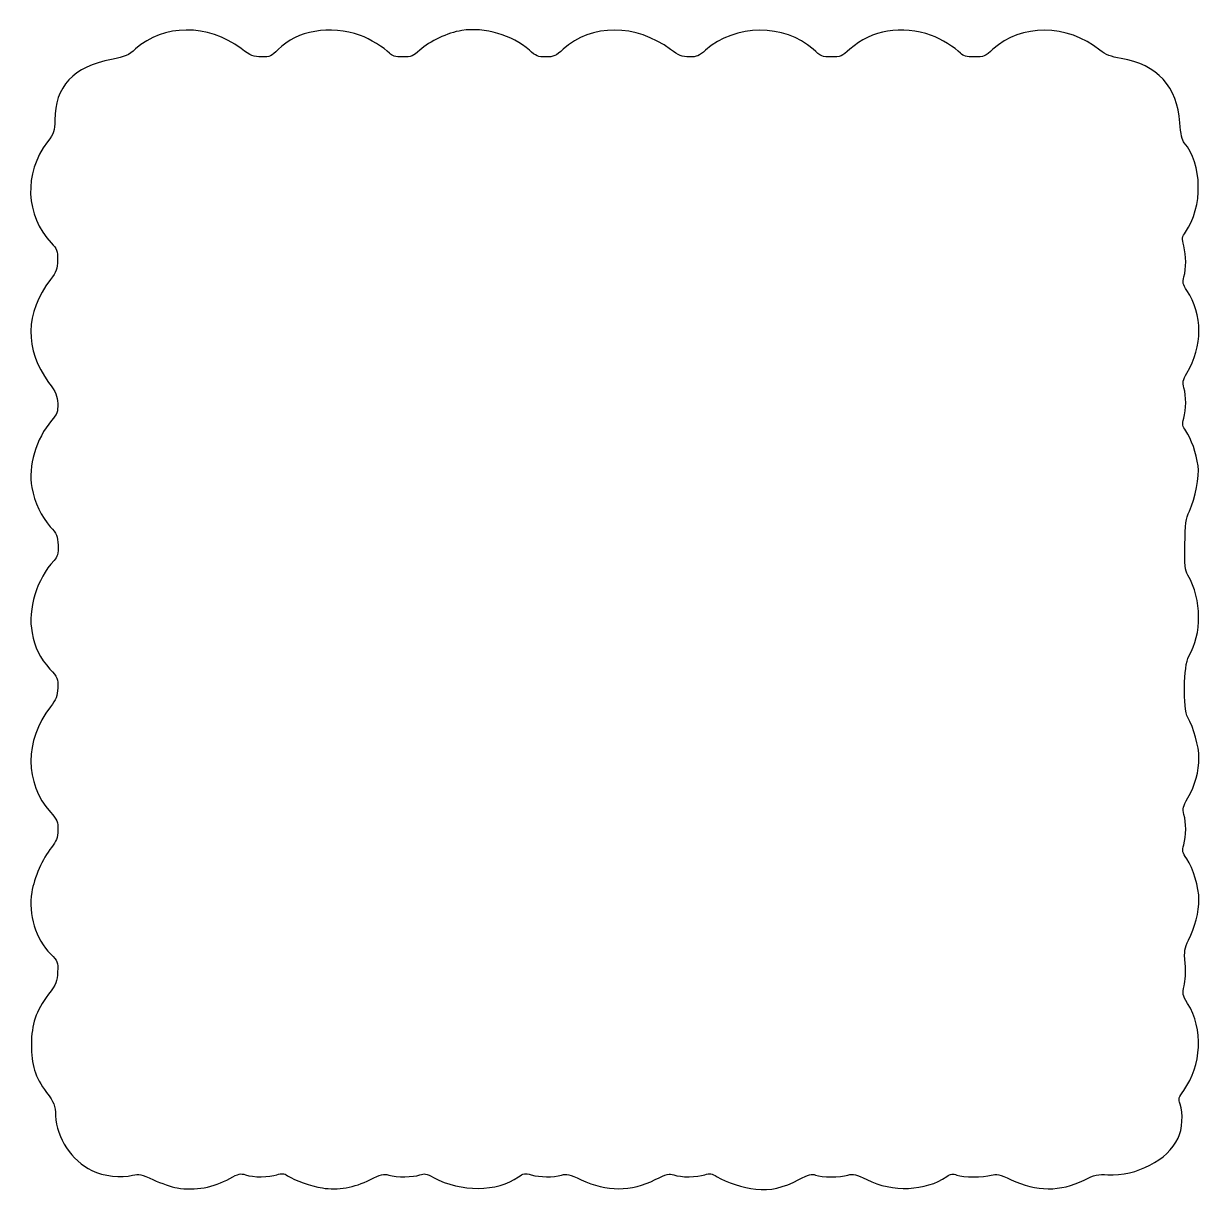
# Model space of a CAD drawing. Header units: centimetres. Extents: x -12.1 to 9.4, y -11.8 to 9.5.
import ezdxf

# ---------------------------------------------------------------- set-up
doc = ezdxf.new("R2010")
doc.units = ezdxf.units.CM
doc.header["$MEASUREMENT"] = 0
doc.layers.add('Layer 1', color=7, linetype='Continuous')

msp = doc.modelspace()

# ---------------------------------------------------------------- linework, layer by layer
at = {"layer": 'Layer 1'}
msp.add_open_spline([(-9.28217, -11.76727), (-9.38619, -11.75006), (-9.58283, -11.68332), (-9.71915, -11.61896), (-9.71915, -11.61896), (-9.94184, -11.51382), (-9.98025, -11.50558), (-10.09739, -11.53785), (-10.09739, -11.53785), (-10.29619, -11.59262), (-10.63043, -11.55279), (-10.84317, -11.44898), (-10.84317, -11.44898), (-11.2105, -11.26973), (-11.48241, -10.85764), (-11.5022, -10.45019), (-11.5022, -10.45019), (-11.51161, -10.25645), (-11.52828, -10.21348), (-11.66695, -10.02562), (-11.66695, -10.02562), (-11.88206, -9.73418), (-11.94765, -9.52675), (-11.94449, -9.14794), (-11.94449, -9.14794), (-11.94138, -8.77523), (-11.86377, -8.54922), (-11.63027, -8.23285), (-11.63027, -8.23285), (-11.49167, -8.04506), (-11.47158, -7.99567), (-11.46495, -7.82632), (-11.46495, -7.82632), (-11.4578, -7.64369), (-11.46445, -7.62655), (-11.59131, -7.50077), (-11.59131, -7.50077), (-11.86757, -7.22688), (-12.00511, -6.77757), (-11.93741, -6.37012), (-11.93741, -6.37012), (-11.89376, -6.10737), (-11.73972, -5.75761), (-11.57795, -5.55388), (-11.57795, -5.55388), (-11.48742, -5.43987), (-11.46551, -5.38036), (-11.46241, -5.23998), (-11.46241, -5.23998), (-11.45897, -5.08452), (-11.47254, -5.05093), (-11.59465, -4.91243), (-11.59465, -4.91243), (-12.07204, -4.37099), (-12.07247, -3.61), (-11.59574, -2.98651), (-11.59574, -2.98651), (-11.49275, -2.85181), (-11.47018, -2.79247), (-11.46474, -2.64203), (-11.46474, -2.64203), (-11.4586, -2.47241), (-11.46798, -2.44937), (-11.60531, -2.29672), (-11.60531, -2.29672), (-11.78732, -2.0944), (-11.88426, -1.89902), (-11.93294, -1.63638), (-11.93294, -1.63638), (-12.01306, -1.20409), (-11.84558, -0.65348), (-11.53137, -0.31621), (-11.53137, -0.31621), (-11.46426, -0.24418), (-11.45223, -0.19807), (-11.45873, -0.03787), (-11.45873, -0.03787), (-11.4656, 0.13151), (-11.48213, 0.17136), (-11.59899, 0.30038), (-11.59899, 0.30038), (-11.76128, 0.47955), (-11.88658, 0.74478), (-11.93721, 1.01634), (-11.93721, 1.01634), (-12.00907, 1.40174), (-11.85964, 1.9069), (-11.57578, 2.23823), (-11.57578, 2.23823), (-11.47289, 2.35833), (-11.45902, 2.39679), (-11.46443, 2.54707), (-11.46443, 2.54707), (-11.46965, 2.69226), (-11.49508, 2.75188), (-11.62932, 2.93376), (-11.62932, 2.93376), (-12.07196, 3.53347), (-12.06033, 4.20631), (-11.59686, 4.81171), (-11.59686, 4.81171), (-11.48824, 4.95359), (-11.47058, 5.00236), (-11.46799, 5.16763), (-11.46799, 5.16763), (-11.46528, 5.34024), (-11.47639, 5.37099), (-11.58052, 5.47917), (-11.58052, 5.47917), (-12.05605, 5.97323), (-12.08634, 6.75407), (-11.65218, 7.3262), (-11.65218, 7.3262), (-11.528, 7.48984), (-11.51725, 7.52141), (-11.51725, 7.7223), (-11.51725, 7.7223), (-11.51725, 8.33049), (-11.174, 8.69777), (-10.48126, 8.8308), (-10.48126, 8.8308), (-10.23279, 8.87852), (-10.17304, 8.90448), (-10.04468, 9.02052), (-10.04468, 9.02052), (-9.53791, 9.47864), (-8.72367, 9.48112), (-8.11717, 9.0264), (-8.11717, 9.0264), (-7.94156, 8.89474), (-7.89195, 8.87444), (-7.74567, 8.87444), (-7.74567, 8.87444), (-7.59429, 8.87444), (-7.5631, 8.88848), (-7.44385, 9.01028), (-7.44385, 9.01028), (-7.10394, 9.35747), (-6.49542, 9.46191), (-5.94367, 9.26775), (-5.94367, 9.26775), (-5.77337, 9.20782), (-5.50442, 9.04292), (-5.41343, 8.94264), (-5.41343, 8.94264), (-5.36672, 8.89117), (-5.30754, 8.87444), (-5.17208, 8.87444), (-5.17208, 8.87444), (-5.01434, 8.87444), (-4.97648, 8.88921), (-4.85934, 8.9964), (-4.85934, 8.9964), (-4.67575, 9.16442), (-4.35615, 9.31447), (-4.09127, 9.35702), (-4.09127, 9.35702), (-3.67953, 9.42315), (-3.16594, 9.27323), (-2.86007, 8.99763), (-2.86007, 8.99763), (-2.74344, 8.89254), (-2.69927, 8.87444), (-2.55944, 8.87444), (-2.55944, 8.87444), (-2.4154, 8.87444), (-2.37703, 8.89145), (-2.24297, 9.0147), (-2.24297, 9.0147), (-1.73355, 9.48304), (-0.9099, 9.48121), (-0.28462, 9.01036), (-0.28462, 9.01036), (-0.1342, 8.89709), (-0.07737, 8.87445), (0.05651, 8.87445), (0.05651, 8.87445), (0.19275, 8.87445), (0.23803, 8.89327), (0.35462, 8.99832), (0.35462, 8.99832), (0.88413, 9.47545), (1.8062, 9.48311), (2.3158, 9.01461), (2.3158, 9.01461), (2.45372, 8.88781), (2.48541, 8.87445), (2.64825, 8.87445), (2.64825, 8.87445), (2.81057, 8.87445), (2.84396, 8.88839), (2.98826, 9.01643), (2.98826, 9.01643), (3.3845, 9.36802), (3.92884, 9.46003), (4.47521, 9.26776), (4.47521, 9.26776), (4.64551, 9.20783), (4.91446, 9.04293), (5.00546, 8.94265), (5.00546, 8.94265), (5.05289, 8.89038), (5.11137, 8.87445), (5.25588, 8.87445), (5.25588, 8.87445), (5.42874, 8.87445), (5.45711, 8.88611), (5.59698, 9.01471), (5.59698, 9.01471), (6.10688, 9.48349), (6.95203, 9.47721), (7.54769, 9.00022), (7.54769, 9.00022), (7.65563, 8.91378), (7.74388, 8.87914), (7.93788, 8.84706), (7.93788, 8.84706), (8.58978, 8.73925), (8.9609, 8.33167), (9.00766, 7.67221), (9.00766, 7.67221), (9.02211, 7.46847), (9.04691, 7.3515), (9.08476, 7.30863), (9.08476, 7.30863), (9.41893, 6.93007), (9.43074, 6.12835), (9.10878, 5.67739), (9.10878, 5.67739), (9.04634, 5.58993), (9.04256, 5.56104), (9.07618, 5.42791), (9.07618, 5.42791), (9.12333, 5.24114), (9.12487, 5.01861), (9.0801, 4.86289), (9.0801, 4.86289), (9.05053, 4.76006), (9.05781, 4.72653), (9.13501, 4.61019), (9.13501, 4.61019), (9.42587, 4.17182), (9.42562, 3.59949), (9.13436, 3.10378), (9.13436, 3.10378), (9.05921, 2.97588), (9.0514, 2.93725), (9.08036, 2.83656), (9.08036, 2.83656), (9.12429, 2.68379), (9.12318, 2.44336), (9.07781, 2.28039), (9.07781, 2.28039), (9.04665, 2.16846), (9.05168, 2.1372), (9.11524, 2.04817), (9.11524, 2.04817), (9.20964, 1.91595), (9.31029, 1.62963), (9.3384, 1.41335), (9.3384, 1.41335), (9.36451, 1.21244), (9.29051, 0.82383), (9.18056, 0.58451), (9.18056, 0.58451), (9.11713, 0.44644), (9.10404, 0.35025), (9.09761, -0.02527), (9.09761, -0.02527), (9.09108, -0.40652), (9.0993, -0.48772), (9.15436, -0.5857), (9.15436, -0.5857), (9.40776, -1.03672), (9.4138, -1.64778), (9.16899, -2.06397), (9.16899, -2.06397), (9.0714, -2.22988), (9.05891, -3.02114), (9.15137, -3.18047), (9.15137, -3.18047), (9.25647, -3.36158), (9.35491, -3.71753), (9.35449, -3.91492), (9.35449, -3.91492), (9.35397, -4.1653), (9.28426, -4.41867), (9.15296, -4.64757), (9.15296, -4.64757), (9.06043, -4.80887), (9.05122, -4.84726), (9.08057, -4.94933), (9.08057, -4.94933), (9.1242, -5.10104), (9.12313, -5.34195), (9.07813, -5.50361), (9.07813, -5.50361), (9.04644, -5.61744), (9.05235, -5.6463), (9.13081, -5.76083), (9.13081, -5.76083), (9.24891, -5.93321), (9.35492, -6.28454), (9.35492, -6.50356), (9.35492, -6.50356), (9.35492, -6.72432), (9.27926, -7.02118), (9.16638, -7.24337), (9.16638, -7.24337), (9.08931, -7.39506), (9.08267, -7.43904), (9.10213, -7.66863), (9.10213, -7.66863), (9.11514, -7.82215), (9.10816, -7.98678), (9.0847, -8.07971), (9.0847, -8.07971), (9.04793, -8.22535), (9.05174, -8.24468), (9.14774, -8.3998), (9.14774, -8.3998), (9.43537, -8.86457), (9.40525, -9.53468), (9.07639, -9.98748), (9.07639, -9.98748), (8.9838, -10.11497), (8.97616, -10.14306), (9.00874, -10.23627), (9.00874, -10.23627), (9.06898, -10.40862), (9.05301, -10.6931), (8.97365, -10.86151), (8.97365, -10.86151), (8.786, -11.25967), (8.21539, -11.55538), (7.69101, -11.5262), (7.69101, -11.5262), (7.51, -11.51613), (7.44997, -11.5298), (7.25741, -11.62493), (7.25741, -11.62493), (6.8245, -11.83879), (6.39122, -11.83655), (5.92589, -11.61805), (5.92589, -11.61805), (5.71197, -11.5176), (5.66189, -11.5061), (5.56484, -11.53514), (5.56484, -11.53514), (5.41698, -11.57938), (5.05878, -11.57788), (4.93916, -11.53252), (4.93916, -11.53252), (4.86275, -11.50355), (4.82695, -11.50891), (4.75293, -11.5604), (4.75293, -11.5604), (4.37075, -11.82628), (3.76244, -11.84972), (3.29573, -11.61655), (3.29573, -11.61655), (3.09809, -11.51781), (3.04867, -11.50587), (2.9521, -11.53349), (2.9521, -11.53349), (2.80503, -11.57556), (2.47187, -11.57485), (2.35947, -11.53223), (2.35947, -11.53223), (2.28631, -11.50449), (2.234, -11.51864), (2.05636, -11.61424), (2.05636, -11.61424), (1.77754, -11.76429), (1.52963, -11.82021), (1.27206, -11.79115), (1.27206, -11.79115), (1.03656, -11.76458), (0.73328, -11.66678), (0.56534, -11.56326), (0.56534, -11.56326), (0.46603, -11.50204), (0.43125, -11.49664), (0.34018, -11.52831), (0.34018, -11.52831), (0.20362, -11.57579), (-0.10226, -11.57667), (-0.2255, -11.52993), (-0.2255, -11.52993), (-0.30612, -11.49936), (-0.3556, -11.51188), (-0.563, -11.61533), (-0.563, -11.61533), (-1.00534, -11.83596), (-1.45115, -11.83705), (-1.91405, -11.61862), (-1.91405, -11.61862), (-2.12555, -11.51882), (-2.17912, -11.5062), (-2.27487, -11.53359), (-2.27487, -11.53359), (-2.42296, -11.57595), (-2.66563, -11.57413), (-2.82693, -11.52946), (-2.82693, -11.52946), (-2.93915, -11.49838), (-2.9705, -11.5034), (-3.05976, -11.5668), (-3.05976, -11.5668), (-3.44606, -11.84115), (-4.111, -11.84602), (-4.60743, -11.57814), (-4.60743, -11.57814), (-4.73753, -11.50794), (-4.77996, -11.49977), (-4.85897, -11.52973), (-4.85897, -11.52973), (-4.977, -11.57449), (-5.27363, -11.57647), (-5.42383, -11.5335), (-5.42383, -11.5335), (-5.52058, -11.50583), (-5.56947, -11.51779), (-5.76746, -11.6176), (-5.76746, -11.6176), (-6.05365, -11.76186), (-6.35333, -11.81403), (-6.6355, -11.76871), (-6.6355, -11.76871), (-6.85554, -11.73336), (-7.13168, -11.63622), (-7.27109, -11.54512), (-7.27109, -11.54512), (-7.33931, -11.50054), (-7.37608, -11.49726), (-7.46423, -11.52791), (-7.46423, -11.52791), (-7.60249, -11.57598), (-7.89939, -11.5767), (-8.03575, -11.52928), (-8.03575, -11.52928), (-8.12686, -11.4976), (-8.16488, -11.50628), (-8.32456, -11.59517), (-8.32456, -11.59517), (-8.62055, -11.75994), (-8.95884, -11.82074), (-9.28213, -11.76725), (-9.28213, -11.76725), (-9.28213, -11.76725), (-9.28217, -11.76727), (-9.28217, -11.76727)], degree=3, knots=[0, 0, 0, 0, 0.00877193, 0.00877193, 0.00877193, 0.00877193, 0.01754386, 0.01754386, 0.01754386, 0.01754386, 0.02631579, 0.02631579, 0.02631579, 0.02631579, 0.03508772, 0.03508772, 0.03508772, 0.03508772, 0.04385965, 0.04385965, 0.04385965, 0.04385965, 0.05263158, 0.05263158, 0.05263158, 0.05263158, 0.06140351, 0.06140351, 0.06140351, 0.06140351, 0.07017544, 0.07017544, 0.07017544, 0.07017544, 0.07894737, 0.07894737, 0.07894737, 0.07894737, 0.0877193, 0.0877193, 0.0877193, 0.0877193, 0.09649123, 0.09649123, 0.09649123, 0.09649123, 0.10526316, 0.10526316, 0.10526316, 0.10526316, 0.11403509, 0.11403509, 0.11403509, 0.11403509, 0.12280702, 0.12280702, 0.12280702, 0.12280702, 0.13157895, 0.13157895, 0.13157895, 0.13157895, 0.14035088, 0.14035088, 0.14035088, 0.14035088, 0.14912281, 0.14912281, 0.14912281, 0.14912281, 0.15789474, 0.15789474, 0.15789474, 0.15789474, 0.16666667, 0.16666667, 0.16666667, 0.16666667, 0.1754386, 0.1754386, 0.1754386, 0.1754386, 0.18421053, 0.18421053, 0.18421053, 0.18421053, 0.19298246, 0.19298246, 0.19298246, 0.19298246, 0.20175439, 0.20175439, 0.20175439, 0.20175439, 0.21052632, 0.21052632, 0.21052632, 0.21052632, 0.21929825, 0.21929825, 0.21929825, 0.21929825, 0.22807018, 0.22807018, 0.22807018, 0.22807018, 0.23684211, 0.23684211, 0.23684211, 0.23684211, 0.24561404, 0.24561404, 0.24561404, 0.24561404, 0.25438596, 0.25438596, 0.25438596, 0.25438596, 0.26315789, 0.26315789, 0.26315789, 0.26315789, 0.27192982, 0.27192982, 0.27192982, 0.27192982, 0.28070175, 0.28070175, 0.28070175, 0.28070175, 0.28947368, 0.28947368, 0.28947368, 0.28947368, 0.29824561, 0.29824561, 0.29824561, 0.29824561, 0.30701754, 0.30701754, 0.30701754, 0.30701754, 0.31578947, 0.31578947, 0.31578947, 0.31578947, 0.3245614, 0.3245614, 0.3245614, 0.3245614, 0.33333333, 0.33333333, 0.33333333, 0.33333333, 0.34210526, 0.34210526, 0.34210526, 0.34210526, 0.35087719, 0.35087719, 0.35087719, 0.35087719, 0.35964912, 0.35964912, 0.35964912, 0.35964912, 0.36842105, 0.36842105, 0.36842105, 0.36842105, 0.37719298, 0.37719298, 0.37719298, 0.37719298, 0.38596491, 0.38596491, 0.38596491, 0.38596491, 0.39473684, 0.39473684, 0.39473684, 0.39473684, 0.40350877, 0.40350877, 0.40350877, 0.40350877, 0.4122807, 0.4122807, 0.4122807, 0.4122807, 0.42105263, 0.42105263, 0.42105263, 0.42105263, 0.42982456, 0.42982456, 0.42982456, 0.42982456, 0.43859649, 0.43859649, 0.43859649, 0.43859649, 0.44736842, 0.44736842, 0.44736842, 0.44736842, 0.45614035, 0.45614035, 0.45614035, 0.45614035, 0.46491228, 0.46491228, 0.46491228, 0.46491228, 0.47368421, 0.47368421, 0.47368421, 0.47368421, 0.48245614, 0.48245614, 0.48245614, 0.48245614, 0.49122807, 0.49122807, 0.49122807, 0.49122807, 0.5, 0.5, 0.5, 0.5, 0.50877193, 0.50877193, 0.50877193, 0.50877193, 0.51754386, 0.51754386, 0.51754386, 0.51754386, 0.52631579, 0.52631579, 0.52631579, 0.52631579, 0.53508772, 0.53508772, 0.53508772, 0.53508772, 0.54385965, 0.54385965, 0.54385965, 0.54385965, 0.55263158, 0.55263158, 0.55263158, 0.55263158, 0.56140351, 0.56140351, 0.56140351, 0.56140351, 0.57017544, 0.57017544, 0.57017544, 0.57017544, 0.57894737, 0.57894737, 0.57894737, 0.57894737, 0.5877193, 0.5877193, 0.5877193, 0.5877193, 0.59649123, 0.59649123, 0.59649123, 0.59649123, 0.60526316, 0.60526316, 0.60526316, 0.60526316, 0.61403509, 0.61403509, 0.61403509, 0.61403509, 0.62280702, 0.62280702, 0.62280702, 0.62280702, 0.63157895, 0.63157895, 0.63157895, 0.63157895, 0.64035088, 0.64035088, 0.64035088, 0.64035088, 0.64912281, 0.64912281, 0.64912281, 0.64912281, 0.65789474, 0.65789474, 0.65789474, 0.65789474, 0.66666667, 0.66666667, 0.66666667, 0.66666667, 0.6754386, 0.6754386, 0.6754386, 0.6754386, 0.68421053, 0.68421053, 0.68421053, 0.68421053, 0.69298246, 0.69298246, 0.69298246, 0.69298246, 0.70175439, 0.70175439, 0.70175439, 0.70175439, 0.71052632, 0.71052632, 0.71052632, 0.71052632, 0.71929825, 0.71929825, 0.71929825, 0.71929825, 0.72807018, 0.72807018, 0.72807018, 0.72807018, 0.73684211, 0.73684211, 0.73684211, 0.73684211, 0.74561404, 0.74561404, 0.74561404, 0.74561404, 0.75438596, 0.75438596, 0.75438596, 0.75438596, 0.76315789, 0.76315789, 0.76315789, 0.76315789, 0.77192982, 0.77192982, 0.77192982, 0.77192982, 0.78070175, 0.78070175, 0.78070175, 0.78070175, 0.78947368, 0.78947368, 0.78947368, 0.78947368, 0.79824561, 0.79824561, 0.79824561, 0.79824561, 0.80701754, 0.80701754, 0.80701754, 0.80701754, 0.81578947, 0.81578947, 0.81578947, 0.81578947, 0.8245614, 0.8245614, 0.8245614, 0.8245614, 0.83333333, 0.83333333, 0.83333333, 0.83333333, 0.84210526, 0.84210526, 0.84210526, 0.84210526, 0.85087719, 0.85087719, 0.85087719, 0.85087719, 0.85964912, 0.85964912, 0.85964912, 0.85964912, 0.86842105, 0.86842105, 0.86842105, 0.86842105, 0.87719298, 0.87719298, 0.87719298, 0.87719298, 0.88596491, 0.88596491, 0.88596491, 0.88596491, 0.89473684, 0.89473684, 0.89473684, 0.89473684, 0.90350877, 0.90350877, 0.90350877, 0.90350877, 0.9122807, 0.9122807, 0.9122807, 0.9122807, 0.92105263, 0.92105263, 0.92105263, 0.92105263, 0.92982456, 0.92982456, 0.92982456, 0.92982456, 0.93859649, 0.93859649, 0.93859649, 0.93859649, 0.94736842, 0.94736842, 0.94736842, 0.94736842, 0.95614035, 0.95614035, 0.95614035, 0.95614035, 0.96491228, 0.96491228, 0.96491228, 0.96491228, 0.97368421, 0.97368421, 0.97368421, 0.97368421, 0.98245614, 0.98245614, 0.98245614, 0.98245614, 1, 1, 1, 1], dxfattribs=at)

doc.saveas('drawing.dxf')
